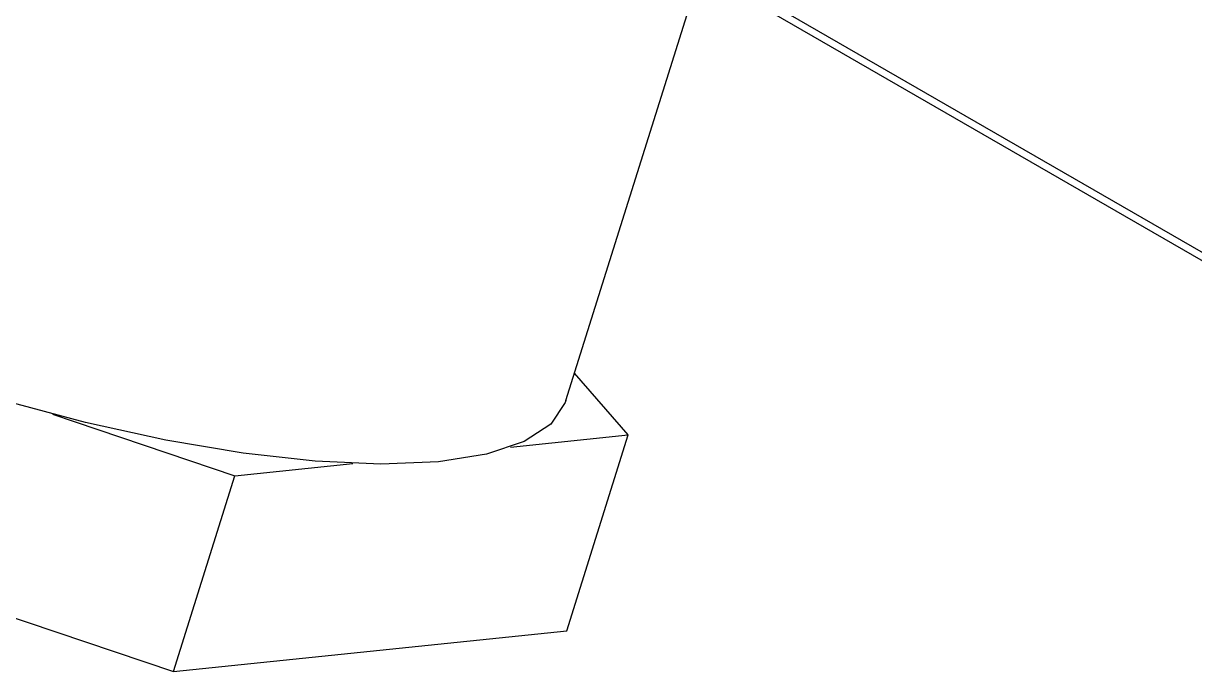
# Model space of a CAD drawing. Header units: millimetres. Extents: x 5847 to 9233, y 737 to 1578.
# Drawn here: x 8879.19 to 8910.22, y 1109.69 to 1126.87 of the extents above; entities that cross this region are included whole.
import ezdxf

# ---------------------------------------------------------------- set-up
doc = ezdxf.new("R2010")
doc.units = ezdxf.units.MM
doc.layers.get('0').update_dxf_attribs({"lineweight": 30})

msp = doc.modelspace()

# ---------------------------------------------------------------- linework, layer by layer
at = {"color": 7, "linetype": 'Continuous', "lineweight": 25}
for p, q in [((8893.561, 1116.878), (8897.211, 1128.516)), ((8929.187, 1109.962), (8897.185, 1128.437)), ((8895.212, 1115.965), (8893.786, 1117.598)), ((8879.957, 1116.516), (8884.791, 1114.882)), ((8892.089, 1115.641), (8895.212, 1115.965)), ((8893.585, 1110.777), (8895.212, 1115.965)), ((8867.035, 1115.147), (8883.164, 1109.694)), ((8884.791, 1114.882), (8887.914, 1115.207)), ((8883.164, 1109.694), (8884.791, 1114.882)), ((8883.164, 1109.694), (8893.585, 1110.777))]:
    msp.add_line(p, q, dxfattribs=at)
at = {"color": 8, "linetype": 'Continuous', "lineweight": 25}
msp.add_line((8928.976, 1109.864), (8897.127, 1128.249), dxfattribs=at)
at = {"color": 7, "linetype": 'Continuous', "lineweight": 25, "flags": 128}
msp.add_lwpolyline([(8893.561, 1116.878), (8893.544, 1116.828), (8893.158, 1116.252), (8892.457, 1115.792), (8891.458, 1115.457), (8890.182, 1115.255), (8888.658, 1115.191), (8886.921, 1115.266), (8885.008, 1115.478), (8882.963, 1115.823), (8880.832, 1116.293), (8878.661, 1116.878), (8876.5, 1117.564)], dxfattribs=at)

doc.saveas('drawing.dxf')
